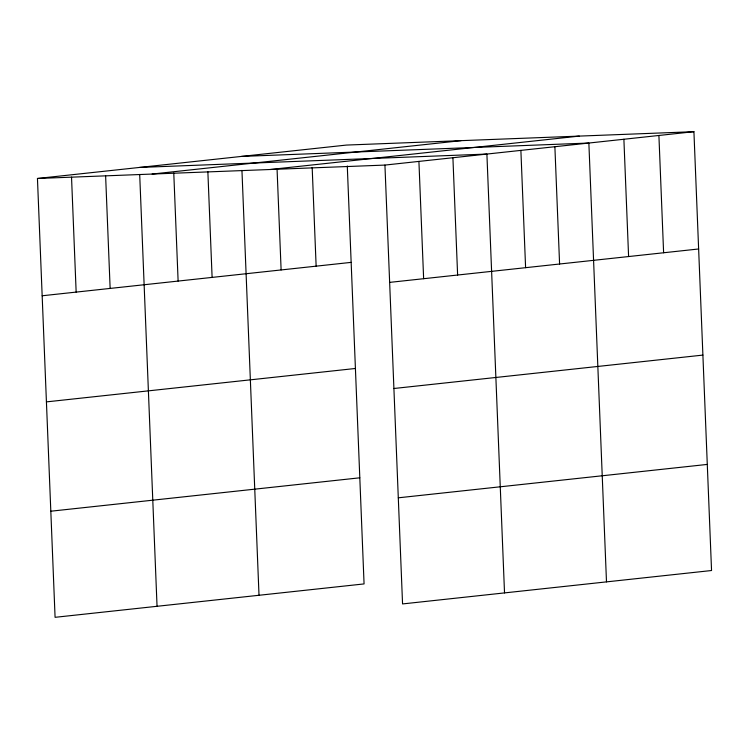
<?xml version="1.0" encoding="UTF-8"?>
<svg xmlns="http://www.w3.org/2000/svg" width="749" height="749" viewBox="0 0 749 749"><rect width="100%" height="100%" fill="white"/><g stroke="black" fill="none" stroke-linecap="round" stroke-linejoin="round"><path stroke-width="1.12" d="M347.283 165.978L364.07 583.92L55.08 617.316L37.45 178.477L346.441 145.072L693.92 131.684L711.55 570.523L402.559 603.928L384.93 165.08L693.92 131.684M152.122 174.058L461.112 140.653M270.258 169.499L579.258 136.103M42.159 295.771L351.159 262.375M389.639 282.382L698.639 248.977M46.419 401.885L355.419 368.48M393.899 388.497L702.899 355.092M50.81 511.211L359.81 477.806M398.29 497.813L707.29 464.417M241.384 156.429L588.864 143.04L606.493 581.879M139.417 167.448L486.897 154.06L504.526 592.908M37.45 178.477L384.93 165.08M658.905 135.466L663.614 252.769M623.889 139.248L628.598 256.551M554.878 146.71L559.587 264.013M520.883 150.39L525.601 267.683M452.911 157.73L457.62 275.033M418.916 161.41L423.634 278.712M312.174 167.439L316.134 266.157M277.055 168.9L281.118 269.94M241.946 170.369L259.014 595.277M207.866 171.718L212.107 277.402M173.777 173.066L178.122 281.081M139.698 174.423L157.047 606.297M105.618 175.772L110.14 288.431M71.53 177.12L76.155 292.101"/></g></svg>
